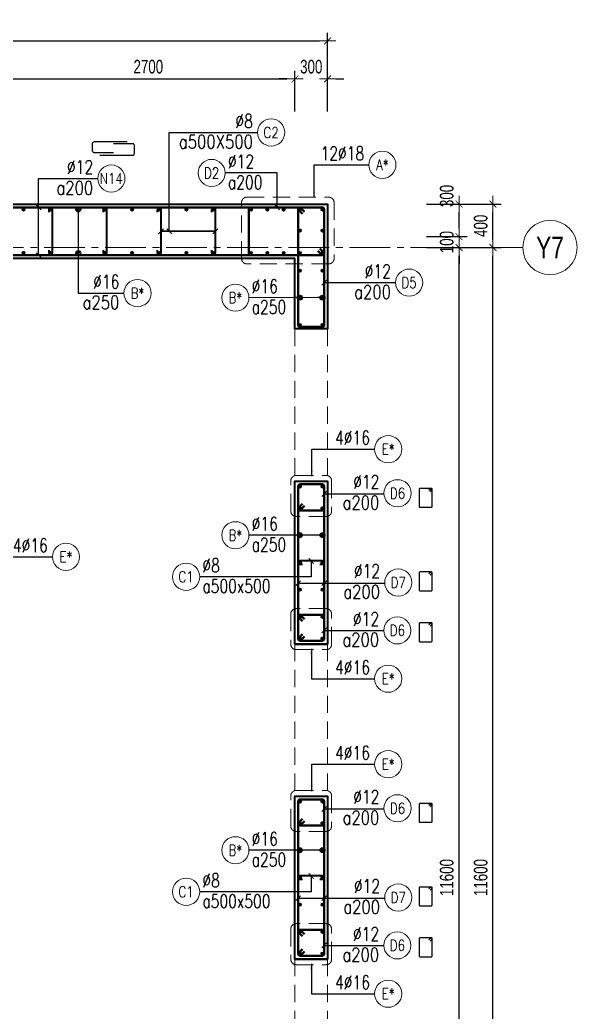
# Model space of a CAD drawing. Header units: millimetres. Extents: x 988833 to 1318015, y -9365 to 47591.
# Drawn here: x 1099050 to 1104180, y 37970 to 47106 of the extents above; entities that cross this region are included whole.
import ezdxf
from ezdxf.enums import TextEntityAlignment as Align

# ---------------------------------------------------------------- set-up
doc = ezdxf.new("R2010")
doc.units = ezdxf.units.MM
doc.header["$MEASUREMENT"] = 0
doc.linetypes.add('HIDDEN2', pattern=[4.7625, 3.175, -1.5875])
doc.linetypes.add('OF_Grid_1$0$CENTER2', pattern=[1.125, 0.75, -0.125, 0.125, -0.125])
doc.layers.get('0').update_dxf_attribs({"lineweight": 20})
doc.layers.get('Defpoints').update_dxf_attribs({"color": 151, "lineweight": 9})
for name, color, linetype, lineweight in [('KC-LEADER', 153, 'Continuous', 18), ('KC-THEP', 6, 'Continuous', 40), ('NDC_S_BEAM', 3, 'HIDDEN2', 20), ('NDC_S_DIM', 1, 'Continuous', 15), ('NDC_S_HIDDEN', 8, 'HIDDEN2', 13), ('NDC_S_LEADER', 1, 'Continuous', 15), ('NDC_S_REBAR', 4, 'Continuous', 35), ('NDC_S_STIRRUP', 4, 'Continuous', 40), ('NDC_S_VN TEXT', 7, 'Continuous', 20), ('NDC_S_WALL', 6, 'Continuous', 35), ('OF_Grid_1$0$NDC_S_AXIS', 5, 'OF_Grid_1$0$CENTER2', 13), ('OF_Grid_1$0$NDC_S_SYMBOL', 1, 'Continuous', 15), ('OF_Grid_1$0$NDC_S_TEXT SYMBOL', 7, 'Continuous', 20)]:
    doc.layers.add(name, color=color, linetype=linetype, lineweight=lineweight)
doc.layers.add('Leader', color=6, linetype='Continuous')
doc.layers.add('Ligature', color=1, linetype='Continuous')
doc.styles.add('NDC_ARIAL', font='arial.ttf', dxfattribs={"width": 0.85})
doc.styles.add('NDC_DIM', font='', dxfattribs={"width": 0.75})
doc.styles.add('NDC_EN TXT', font='romans.shx', dxfattribs={"width": 0.8})
doc.styles.add('OF_Grid_1$0$NDC_ANNO', font='', dxfattribs={"width": 0.8})
doc.styles.get('NDC_DIM').set_extended_font_data('Dotum')
doc.styles.get('OF_Grid_1$0$NDC_ANNO').set_extended_font_data('Dotum')
doc.dimstyles.new('NDC_1-50', dxfattribs={"dimscale": 50, "dimtxt": 2.5, "dimasz": 1, "dimexe": 1.5, "dimexo": 0, "dimgap": 0.8, "dimtad": 1, "dimdec": 0, "dimdsep": 46, "dimtxsty": 'NDC_ARIAL', "dimblk": 'DIMMARK', "dimcen": 49999.938995, "dimdle": 1.5, "dimclrd": 1, "dimclre": 1, "dimclrt": 3, "dimadec": 0, "dimazin": 0, "dimtfac": 1, "dimtdec": 0, "dimtix": 1, "dimtmove": 2, "dimatfit": 3, "dimfxl": 1, "dimarcsym": 0})
doc.dimstyles.new('NDC_dim_25', dxfattribs={"dimscale": 25, "dimtxt": 2.5, "dimasz": 1.5, "dimexe": 1.5, "dimexo": 2.5, "dimgap": 1, "dimtad": 1, "dimdec": 0, "dimzin": 0, "dimdsep": 46, "dimtxsty": 'NDC_DIM', "dimblk": 'DIMMARK', "dimcen": 0.09, "dimdle": 1.2, "dimclrd": 1, "dimclre": 1, "dimclrt": 3, "dimadec": 0, "dimazin": 0, "dimtfac": 1, "dimtdec": 0, "dimtix": 1, "dimtofl": 0, "dimtmove": 0, "dimatfit": 3, "dimfxl": 6, "dimfxlon": 1, "dimtolj": 1, "dimtzin": 0, "dimarcsym": 0})
doc.dimstyles.new('NDC_dim_30', dxfattribs={"dimscale": 30, "dimtxt": 2.5, "dimasz": 1.5, "dimexe": 1.5, "dimexo": 2.5, "dimgap": 1, "dimtad": 1, "dimdec": 0, "dimzin": 0, "dimdsep": 46, "dimtxsty": 'NDC_DIM', "dimblk": 'DIMMARK', "dimcen": 0.09, "dimdle": 1.2, "dimclrd": 1, "dimclre": 1, "dimclrt": 3, "dimadec": 0, "dimazin": 0, "dimtfac": 1, "dimtdec": 0, "dimtix": 1, "dimtofl": 0, "dimtmove": 0, "dimatfit": 3, "dimfxl": 6, "dimfxlon": 1, "dimtolj": 1, "dimtzin": 0, "dimarcsym": 0})
doc.dimstyles.new('NDC_dim_50', dxfattribs={"dimscale": 50, "dimtxt": 2.5, "dimasz": 1.5, "dimexe": 1.5, "dimexo": 2.5, "dimgap": 1, "dimtad": 1, "dimdec": 0, "dimzin": 0, "dimdsep": 46, "dimtxsty": 'NDC_DIM', "dimblk": 'DIMMARK', "dimcen": 0.09, "dimdle": 1.2, "dimclrd": 1, "dimclre": 1, "dimclrt": 3, "dimadec": 0, "dimazin": 0, "dimtfac": 1, "dimtdec": 0, "dimtix": 1, "dimtofl": 0, "dimtmove": 0, "dimatfit": 3, "dimfxl": 6, "dimfxlon": 1, "dimtolj": 1, "dimtzin": 0, "dimarcsym": 0})

# ---------------------------------------------------------------- blocks, each defined once
blk = doc.blocks.new('DIMMARK')
at = {"layer": 'NDC_S_DIM', "color": 1}
blk.add_line((-1.5, 0), (1, 0), dxfattribs=at)
at = {"layer": 'NDC_S_DIM', "color": 2, "const_width": 0.1}
blk.add_lwpolyline([(-0.42, -0.42), (0.42, 0.42)], dxfattribs=at)
blk = doc.blocks.new('*U9')
blk.add_circle((2.5, 0), 2.5)
at = {"layer": 'NDC_S_VN TEXT', "color": 3, "style": 'NDC_EN TXT', "width": 0.75}
blk.add_attdef('DK2', text='', height=2.5, dxfattribs=at).set_placement((-0.85, 0.85), align=Align.RIGHT)
at = {"layer": 'NDC_S_VN TEXT', "color": 7, "style": 'NDC_EN TXT', "width": 0.8}
blk.add_attdef('SH3', text='', height=2, dxfattribs=at).set_placement((2.5, 0), align=Align.MIDDLE)
blk = doc.blocks.new('THEP')
at = {"layer": 'KC-LEADER', "color": 6}
blk.add_circle((0, 0), 14, dxfattribs=at)
at = {"layer": 'KC-THEP'}
for p, q in [((-14, 0), (14, 0)), ((9.9, 9.9), (-9.9, -9.9)), ((-9.9, 9.9), (9.9, -9.9)), ((0, 14), (0, -14))]:
    blk.add_line(p, q, dxfattribs=at)
blk = doc.blocks.new('*U10')
blk.add_circle((2.5, 0), 2.5)
at = {"layer": 'NDC_S_VN TEXT', "color": 3, "style": 'NDC_EN TXT'}
for tag, width, p in [('DK2', 0.75, (-0.85, 0.85)), ('KC2', 0.8, (-0.85, -2.97))]:
    blk.add_attdef(tag, text='', height=2.5, dxfattribs=dict(at, width=width)).set_placement(p, align=Align.RIGHT)
at = {"layer": 'NDC_S_VN TEXT', "color": 7, "style": 'NDC_EN TXT', "width": 0.8}
blk.add_attdef('SH3', text='', height=2, dxfattribs=at).set_placement((2.5, 0), align=Align.MIDDLE)
blk = doc.blocks.new('*U481')
at = {"layer": 'KC-THEP', "xscale": -1, "rotation": 170.331435563619}
blk.add_blockref('THEP', (0, 200), dxfattribs=at)
at = {"layer": 'KC-THEP', "rotation": 9.668564436380946}
blk.add_blockref('THEP', (0, -200), dxfattribs=at)
blk = doc.blocks.new('*U480')
at = {"layer": 'NDC_S_HIDDEN', "color": 0, "linetype": 'ByBlock', "lineweight": -2, "transparency": 16777216}
for p in [(0, 0), (250, 0), (500, 0), (750, 0), (1000, 0), (1250, 0), (1500, 0), (1750, 0)]:
    blk.add_blockref('*U481', p, dxfattribs=at)
blk = doc.blocks.new('*U483')
at = {"layer": 'NDC_S_REBAR'}
blk.add_lwpolyline([(-15, 175), (-15, 200, -1), (15, 200), (15, -200, -1), (-15, -200), (-15, -175)], format="xyb", dxfattribs=at)
blk = doc.blocks.new('*U482')
at = {"layer": 'NDC_S_HIDDEN', "color": 0, "linetype": 'ByBlock', "lineweight": -2, "transparency": 16777216}
for p in [(0, 0), (500, 0), (1000, 0), (1500, 0)]:
    blk.add_blockref('*U483', p, dxfattribs=at)
blk = doc.blocks.new('*U11')
blk.add_circle((-2.5, 0), 2.5)
at = {"layer": 'NDC_S_VN TEXT', "color": 3, "style": 'NDC_EN TXT', "width": 0.75}
for tag, p in [('DK1', (0.5, 0.85)), ('KC1', (0.5, -2.97))]:
    blk.add_attdef(tag, p, '', height=2.5, dxfattribs=at)
at = {"layer": 'NDC_S_VN TEXT', "color": 7, "style": 'NDC_EN TXT', "width": 0.8}
blk.add_attdef('SH2', text='', height=2, dxfattribs=at).set_placement((-2.5, 0), align=Align.MIDDLE)
blk = doc.blocks.new('A$C72321851')
at = {"layer": 'Ligature'}
for points in [[(-60.9, -129.3), (-60.9, 170.9, -0.414214), (-43.3, 188.5), (25.8, 188.5, -0.414214), (43.4, 170.9), (43.4, -4.3)], [(-39.7, -4.3), (-39.7, -179.5, 0.414214), (-22.1, -197.1), (47, -197.1, 0.414214), (64.6, -179.5), (64.6, 120.7)]]:
    blk.add_lwpolyline(points, format="xyb", dxfattribs=at)
blk = doc.blocks.new('*D519')
at = {"layer": 'Defpoints', "color": 0, "ltscale": 200, "transparency": 16777216}
for p in [(1101882.9, 46911), (1095082.7, 44788), (1101882.9, 44158.3)]:
    blk.add_point(p, dxfattribs=at)
at = {"layer": 'NDC_S_DIM', "color": 1, "lineweight": -2, "ltscale": 200, "transparency": 16777216}
for p, q in [((1095082.7, 46611), (1095082.7, 46986)), ((1101882.9, 46611), (1101882.9, 46986)), ((1095157.7, 46911), (1101807.9, 46911))]:
    blk.add_line(p, q, dxfattribs=at)
at = {"layer": 'NDC_S_DIM', "color": 1, "lineweight": -2, "ltscale": 200, "transparency": 16777216, "xscale": 75, "yscale": 75, "zscale": 75, "rotation": 180}
blk.add_blockref('DIMMARK', (1095082.7, 46911), dxfattribs=at)
at = {"layer": 'NDC_S_DIM', "color": 1, "lineweight": -2, "ltscale": 200, "transparency": 16777216, "xscale": 75, "yscale": 75, "zscale": 75}
blk.add_blockref('DIMMARK', (1101882.9, 46911), dxfattribs=at)
at = {"layer": 'NDC_S_DIM', "color": 3, "ltscale": 200, "transparency": 16777216, "insert": (1098482.8, 47023.5), "char_height": 125, "attachment_point": 5, "style": 'NDC_DIM'}
blk.add_mtext('\\A1;6800', dxfattribs=at)
blk = doc.blocks.new('*D521')
at = {"layer": 'Defpoints', "color": 0, "transparency": 16777216}
for p in [(1101252.6, 45009.5), (1103092.7, 45009.5), (1101143.3, 33409.5)]:
    blk.add_point(p, dxfattribs=at)
at = {"layer": 'NDC_S_DIM', "color": 1, "lineweight": -2, "transparency": 16777216}
for p, q in [((1102792.7, 45009.5), (1103167.7, 45009.5)), ((1103092.7, 33484.5), (1103092.7, 44934.5)), ((1102792.7, 33409.5), (1103167.7, 33409.5))]:
    blk.add_line(p, q, dxfattribs=at)
at = {"layer": 'NDC_S_DIM', "color": 1, "lineweight": -2, "transparency": 16777216, "xscale": 75, "yscale": 75, "zscale": 75}
for p, rotation in [((1103092.7, 45009.5), 90), ((1103092.7, 33409.5), 270)]:
    blk.add_blockref('DIMMARK', p, dxfattribs=dict(at, rotation=rotation))
at = {"layer": 'NDC_S_DIM', "color": 3, "transparency": 16777216, "insert": (1102980.1, 39209.5), "char_height": 125, "attachment_point": 5, "rotation": 90, "style": 'NDC_DIM'}
blk.add_mtext('\\A1;11600', dxfattribs=at)
blk = doc.blocks.new('*D522')
at = {"layer": 'Defpoints', "color": 0, "ltscale": 200, "transparency": 16777216}
for p in [(1101581.9, 45109.5), (1103092.7, 45109.5), (1101252.6, 45009.5)]:
    blk.add_point(p, dxfattribs=at)
at = {"layer": 'NDC_S_DIM', "color": 1, "lineweight": -2, "ltscale": 200, "transparency": 16777216}
for p, q in [((1103092.7, 45184.5), (1103092.7, 45259.5)), ((1102792.7, 45109.5), (1103167.7, 45109.5)), ((1102792.7, 45009.5), (1103167.7, 45009.5)), ((1103092.7, 44934.5), (1103092.7, 44859.5))]:
    blk.add_line(p, q, dxfattribs=at)
at = {"layer": 'NDC_S_DIM', "color": 1, "lineweight": -2, "ltscale": 200, "transparency": 16777216, "xscale": 75, "yscale": 75, "zscale": 75}
for p, rotation in [((1103092.7, 45109.5), 270), ((1103092.7, 45009.5), 90)]:
    blk.add_blockref('DIMMARK', p, dxfattribs=dict(at, rotation=rotation))
at = {"layer": 'NDC_S_DIM', "color": 3, "ltscale": 200, "transparency": 16777216, "insert": (1102980.1, 45059.5), "char_height": 125, "attachment_point": 5, "rotation": 90, "style": 'NDC_DIM'}
blk.add_mtext('\\A1;100', dxfattribs=at)
blk = doc.blocks.new('*D523')
at = {"layer": 'Defpoints', "color": 0, "ltscale": 200, "transparency": 16777216}
for p in [(1101881.9, 45409.5), (1103092.7, 45409.5), (1101581.9, 45109.5)]:
    blk.add_point(p, dxfattribs=at)
at = {"layer": 'NDC_S_DIM', "color": 1, "lineweight": -2, "ltscale": 200, "transparency": 16777216}
for p, q in [((1102792.7, 45409.5), (1103167.7, 45409.5)), ((1103092.7, 45184.5), (1103092.7, 45334.5)), ((1102792.7, 45109.5), (1103167.7, 45109.5))]:
    blk.add_line(p, q, dxfattribs=at)
at = {"layer": 'NDC_S_DIM', "color": 1, "lineweight": -2, "ltscale": 200, "transparency": 16777216, "xscale": 75, "yscale": 75, "zscale": 75}
for p, rotation in [((1103092.7, 45409.5), 90), ((1103092.7, 45109.5), 270)]:
    blk.add_blockref('DIMMARK', p, dxfattribs=dict(at, rotation=rotation))
at = {"layer": 'NDC_S_DIM', "color": 3, "ltscale": 200, "transparency": 16777216, "insert": (1102980.1, 45484.5), "char_height": 125, "attachment_point": 5, "rotation": 90, "style": 'NDC_DIM'}
blk.add_mtext('\\A1;300', dxfattribs=at)
blk = doc.blocks.new('*D506')
at = {"layer": 'Defpoints', "color": 0, "ltscale": 200, "transparency": 16777216}
for p in [(1101768, 45009.5), (1103405.3, 45009.5), (1101767.9, 33409.7)]:
    blk.add_point(p, dxfattribs=at)
at = {"layer": 'NDC_S_DIM', "color": 1, "lineweight": -2, "ltscale": 200, "transparency": 16777216}
for p, q in [((1103105.3, 45009.5), (1103480.3, 45009.5)), ((1103405.3, 33484.7), (1103405.3, 44934.5)), ((1103105.3, 33409.7), (1103480.3, 33409.7))]:
    blk.add_line(p, q, dxfattribs=at)
at = {"layer": 'NDC_S_DIM', "color": 1, "lineweight": -2, "ltscale": 200, "transparency": 16777216, "xscale": 75, "yscale": 75, "zscale": 75}
for p, rotation in [((1103405.3, 45009.5), 90), ((1103405.3, 33409.7), 270)]:
    blk.add_blockref('DIMMARK', p, dxfattribs=dict(at, rotation=rotation))
at = {"layer": 'NDC_S_DIM', "color": 3, "ltscale": 200, "transparency": 16777216, "insert": (1103292.7, 39209.6), "char_height": 125, "attachment_point": 5, "rotation": 90, "style": 'NDC_DIM'}
blk.add_mtext('\\A1;11600', dxfattribs=at)
blk = doc.blocks.new('*D507')
at = {"layer": 'Defpoints', "color": 0, "ltscale": 200, "transparency": 16777216}
for p in [(1101881.9, 45409.5), (1103405.3, 45409.5), (1101768, 45009.5)]:
    blk.add_point(p, dxfattribs=at)
at = {"layer": 'NDC_S_DIM', "color": 1, "lineweight": -2, "ltscale": 200, "transparency": 16777216}
for p, q in [((1103105.3, 45409.5), (1103480.3, 45409.5)), ((1103405.3, 45084.5), (1103405.3, 45334.5)), ((1103105.3, 45009.5), (1103480.3, 45009.5))]:
    blk.add_line(p, q, dxfattribs=at)
at = {"layer": 'NDC_S_DIM', "color": 1, "lineweight": -2, "ltscale": 200, "transparency": 16777216, "xscale": 75, "yscale": 75, "zscale": 75}
for p, rotation in [((1103405.3, 45409.5), 90), ((1103405.3, 45009.5), 270)]:
    blk.add_blockref('DIMMARK', p, dxfattribs=dict(at, rotation=rotation))
at = {"layer": 'NDC_S_DIM', "color": 3, "ltscale": 200, "transparency": 16777216, "insert": (1103292.7, 45209.5), "char_height": 125, "attachment_point": 5, "rotation": 90, "style": 'NDC_DIM'}
blk.add_mtext('\\A1;400', dxfattribs=at)
blk = doc.blocks.new('*U57')
at = {"layer": 'OF_Grid_1$0$NDC_S_SYMBOL'}
blk.add_line((-5, 0), (-9, 0), dxfattribs=at)
blk.add_circle((0, 0), 5, dxfattribs=at)
at = {"layer": 'OF_Grid_1$0$NDC_S_TEXT SYMBOL', "color": 7, "style": 'OF_Grid_1$0$NDC_ANNO', "width": 0.8}
blk.add_attdef('GRID', text='', height=4, rotation=90, dxfattribs=at).set_placement((0, 0), align=Align.MIDDLE)
blk = doc.blocks.new('*D486')
at = {"layer": 'Defpoints', "color": 0, "ltscale": 200, "transparency": 16777216}
for p in [(1101582.7, 46561.2), (1098882.7, 44858.2), (1101582.7, 44723.5)]:
    blk.add_point(p, dxfattribs=at)
at = {"layer": 'NDC_S_DIM', "color": 1, "lineweight": -2, "ltscale": 200, "transparency": 16777216}
for p, q in [((1098882.7, 46261.2), (1098882.7, 46636.2)), ((1101582.7, 46261.2), (1101582.7, 46636.2)), ((1098957.7, 46561.2), (1101507.7, 46561.2))]:
    blk.add_line(p, q, dxfattribs=at)
at = {"layer": 'NDC_S_DIM', "color": 1, "lineweight": -2, "ltscale": 200, "transparency": 16777216, "xscale": 75, "yscale": 75, "zscale": 75, "rotation": 180}
blk.add_blockref('DIMMARK', (1098882.7, 46561.2), dxfattribs=at)
at = {"layer": 'NDC_S_DIM', "color": 1, "lineweight": -2, "ltscale": 200, "transparency": 16777216, "xscale": 75, "yscale": 75, "zscale": 75}
blk.add_blockref('DIMMARK', (1101582.7, 46561.2), dxfattribs=at)
at = {"layer": 'NDC_S_DIM', "color": 3, "ltscale": 200, "transparency": 16777216, "insert": (1100232.7, 46673.8), "char_height": 125, "attachment_point": 5, "style": 'NDC_DIM'}
blk.add_mtext('\\A1;2700', dxfattribs=at)
blk = doc.blocks.new('*D487')
at = {"layer": 'Defpoints', "color": 0, "ltscale": 200, "transparency": 16777216}
for p in [(1101882.7, 46561.2), (1101582.7, 44723.5), (1101882.7, 44723.5)]:
    blk.add_point(p, dxfattribs=at)
at = {"layer": 'NDC_S_DIM', "color": 1, "lineweight": -2, "ltscale": 200, "transparency": 16777216}
for p, q in [((1101582.7, 46261.2), (1101582.7, 46636.2)), ((1101882.7, 46261.2), (1101882.7, 46636.2)), ((1101507.7, 46561.2), (1101432.7, 46561.2)), ((1101957.7, 46561.2), (1102032.7, 46561.2))]:
    blk.add_line(p, q, dxfattribs=at)
at = {"layer": 'NDC_S_DIM', "color": 1, "lineweight": -2, "ltscale": 200, "transparency": 16777216, "xscale": 75, "yscale": 75, "zscale": 75}
blk.add_blockref('DIMMARK', (1101582.7, 46561.2), dxfattribs=at)
at = {"layer": 'NDC_S_DIM', "color": 1, "lineweight": -2, "ltscale": 200, "transparency": 16777216, "xscale": 75, "yscale": 75, "zscale": 75, "rotation": 180}
blk.add_blockref('DIMMARK', (1101882.7, 46561.2), dxfattribs=at)
at = {"layer": 'NDC_S_DIM', "color": 3, "ltscale": 200, "transparency": 16777216, "insert": (1101732.7, 46673.8), "char_height": 125, "attachment_point": 5, "style": 'NDC_DIM'}
blk.add_mtext('\\A1;300', dxfattribs=at)

msp = doc.modelspace()

# ---------------------------------------------------------------- linework, layer by layer
at = {"layer": 'Ligature'}
for points in [[(1102828, 42761.7), (1102843.9, 42777.6, 0.668179), (1102838.1, 42791.6), (1102733.5, 42791.6, 0.414214), (1102725.3, 42783.4), (1102725.3, 42626.3, 0.414214), (1102733.5, 42618.1), (1102838.1, 42618.1, 0.414214), (1102846.3, 42626.3), (1102846.3, 42783.4, 0.668179), (1102832.4, 42789.2), (1102816.4, 42773.2)], [(1102827.9, 41992.5), (1102843.9, 42008.5, 0.668179), (1102838.1, 42022.4), (1102733.5, 42022.4, 0.414214), (1102725.3, 42014.3), (1102725.3, 41857.2, 0.414214), (1102733.5, 41849), (1102838.1, 41849, 0.414214), (1102846.3, 41857.2), (1102846.3, 42014.3, 0.668179), (1102832.3, 42020), (1102816.4, 42004.1)], [(1102827.9, 41523.9), (1102843.9, 41539.9, 0.668179), (1102838.1, 41553.8), (1102733.5, 41553.8, 0.414214), (1102725.3, 41545.7), (1102725.3, 41388.6, 0.414214), (1102733.5, 41380.4), (1102838.1, 41380.4, 0.414214), (1102846.3, 41388.6), (1102846.3, 41545.7, 0.668179), (1102832.3, 41551.5), (1102816.4, 41535.5)], [(1102828, 39861.7), (1102843.9, 39877.6, 0.668179), (1102838.1, 39891.6), (1102733.5, 39891.6, 0.414214), (1102725.3, 39883.4), (1102725.3, 39726.3, 0.414214), (1102733.5, 39718.1), (1102838.1, 39718.1, 0.414214), (1102846.3, 39726.3), (1102846.3, 39883.4, 0.668179), (1102832.4, 39889.2), (1102816.4, 39873.2)], [(1102827.9, 39092.5), (1102843.9, 39108.5, 0.668179), (1102838.1, 39122.4), (1102733.5, 39122.4, 0.414214), (1102725.3, 39114.3), (1102725.3, 38957.2, 0.414214), (1102733.5, 38949), (1102838.1, 38949, 0.414214), (1102846.3, 38957.2), (1102846.3, 39114.3, 0.668179), (1102832.3, 39120), (1102816.4, 39104.1)], [(1102827.9, 38623.9), (1102843.9, 38639.9, 0.668179), (1102838.1, 38653.8), (1102733.5, 38653.8, 0.414214), (1102725.3, 38645.7), (1102725.3, 38488.6, 0.414214), (1102733.5, 38480.4), (1102838.1, 38480.4, 0.414214), (1102846.3, 38488.6), (1102846.3, 38645.7, 0.668179), (1102832.3, 38651.5), (1102816.4, 38635.5)]]:
    msp.add_lwpolyline(points, format="xyb", dxfattribs=at)
at = {"layer": 'NDC_S_BEAM', "ltscale": 50}
for p, q in [((1101582.7, 44259.5), (1101582.7, 42859.5)), ((1101882.7, 44259.5), (1101882.7, 42859.5)), ((1101581.9, 41359.5), (1101581.9, 39959.5)), ((1101881.9, 41359.5), (1101881.9, 39959.5)), ((1101581.9, 38459.5), (1101581.9, 37059.5)), ((1101881.9, 38459.5), (1101881.9, 37059.5))]:
    msp.add_line(p, q, dxfattribs=at)
at = {"layer": 'NDC_S_HIDDEN', "ltscale": 50}
for points in [[(1101140.6, 45472.9), (1101892.8, 45472.9, -0.414214), (1101942.8, 45422.9), (1101942.8, 44908.8, -0.414214), (1101892.8, 44858.8), (1101140.6, 44858.8, -0.414214), (1101090.6, 44908.8), (1101090.6, 45422.9, -0.414214)], [(1101594.3, 42911.5), (1101870.1, 42911.5, -0.414214), (1101920.1, 42861.5), (1101920.1, 42584, -0.414214), (1101870.1, 42534), (1101594.3, 42534, -0.414214), (1101544.3, 42584), (1101544.3, 42861.5, -0.414214)], [(1101594.3, 41307.4), (1101870.1, 41307.4, 0.414214), (1101920.1, 41357.4), (1101920.1, 41634.9, 0.414214), (1101870.1, 41684.9), (1101594.3, 41684.9, 0.414214), (1101544.3, 41634.9), (1101544.3, 41357.4, 0.414214)], [(1101594.3, 40011.5), (1101870.1, 40011.5, -0.414214), (1101920.1, 39961.5), (1101920.1, 39684, -0.414214), (1101870.1, 39634), (1101594.3, 39634, -0.414214), (1101544.3, 39684), (1101544.3, 39961.5, -0.414214)], [(1101594.3, 38407.4), (1101870.1, 38407.4, 0.414214), (1101920.1, 38457.4), (1101920.1, 38734.9, 0.414214), (1101870.1, 38784.9), (1101594.3, 38784.9, 0.414214), (1101544.3, 38734.9), (1101544.3, 38457.4, 0.414214)]]:
    msp.add_lwpolyline(points, format="xyb", close=True, dxfattribs=at)
at = {"layer": 'NDC_S_REBAR'}
for points in [[(1101810.4, 42094.5), (1101835.4, 42094.5, 1), (1101835.4, 42124.5), (1101628.4, 42124.5, 1), (1101628.4, 42094.5), (1101653.4, 42094.5)], [(1101810.4, 39194.5), (1101835.4, 39194.5, 1), (1101835.4, 39224.5), (1101628.4, 39224.5, 1), (1101628.4, 39194.5), (1101653.4, 39194.5)]]:
    msp.add_lwpolyline(points, format="xyb", dxfattribs=at)
at = {"layer": 'NDC_S_STIRRUP'}
for points in [[(1101791.9, 44979.5), (1101831.9, 44939.5, 0.414214), (1101851.9, 44959.5), (1101851.9, 45359.5, 0.414214), (1101831.9, 45379.5), (1097683.1, 45379.5, 0.414214), (1097663.1, 45359.5), (1097663.1, 44959.5, 0.414214), (1097683.1, 44939.5), (1101831.9, 44939.5, 0.414214), (1101851.9, 44959.5), (1101811.9, 44999.5)], [(1101791.9, 44979.5), (1101831.9, 44939.5, 0.414214), (1101851.9, 44959.5), (1101851.9, 45359.5, 0.414214), (1101831.9, 45379.5), (1101178.4, 45379.5, 0.414214), (1101158.4, 45359.5), (1101158.4, 44959.5, 0.414214), (1101178.4, 44939.5), (1101831.9, 44939.5, 0.414214), (1101851.9, 44959.5), (1101811.9, 44999.5)], [(1101651.9, 45319.5), (1101611.9, 45359.5, -0.414214), (1101631.9, 45379.5), (1101831.9, 45379.5, -0.414214), (1101851.9, 45359.5), (1101851.9, 44298.1, -0.414214), (1101831.9, 44278.1), (1101631.9, 44278.1, -0.414214), (1101611.9, 44298.1), (1101611.9, 45359.5, -0.414214), (1101631.9, 45379.5), (1101671.9, 45339.5)], [(1101651.9, 41449.5), (1101611.9, 41409.5, 0.414214), (1101631.9, 41389.5), (1101831.9, 41389.5, 0.414214), (1101851.9, 41409.5), (1101851.9, 42809.5, 0.414214), (1101831.9, 42829.5), (1101631.9, 42829.5, 0.414214), (1101611.9, 42809.5), (1101611.9, 41409.5, 0.414214), (1101631.9, 41389.5), (1101671.9, 41429.5)], [(1101651.9, 42650), (1101611.9, 42610, 0.414214), (1101631.9, 42590), (1101831.9, 42590, 0.414214), (1101851.9, 42610), (1101851.9, 42809.5, 0.414214), (1101831.9, 42829.5), (1101631.9, 42829.5, 0.414214), (1101611.9, 42809.5), (1101611.9, 42610, 0.414214), (1101631.9, 42590), (1101671.9, 42630)], [(1101651.9, 41568.9), (1101611.9, 41608.9, -0.414214), (1101631.9, 41628.9), (1101831.9, 41628.9, -0.414214), (1101851.9, 41608.9), (1101851.9, 41409.5, -0.414214), (1101831.9, 41389.5), (1101631.9, 41389.5, -0.414214), (1101611.9, 41409.5), (1101611.9, 41608.9, -0.414214), (1101631.9, 41628.9), (1101671.9, 41588.9)], [(1101651.9, 38549.5), (1101611.9, 38509.5, 0.414214), (1101631.9, 38489.5), (1101831.9, 38489.5, 0.414214), (1101851.9, 38509.5), (1101851.9, 39909.5, 0.414214), (1101831.9, 39929.5), (1101631.9, 39929.5, 0.414214), (1101611.9, 39909.5), (1101611.9, 38509.5, 0.414214), (1101631.9, 38489.5), (1101671.9, 38529.5)], [(1101651.9, 39750), (1101611.9, 39710, 0.414214), (1101631.9, 39690), (1101831.9, 39690, 0.414214), (1101851.9, 39710), (1101851.9, 39909.5, 0.414214), (1101831.9, 39929.5), (1101631.9, 39929.5, 0.414214), (1101611.9, 39909.5), (1101611.9, 39710, 0.414214), (1101631.9, 39690), (1101671.9, 39730)], [(1101651.9, 38668.9), (1101611.9, 38708.9, -0.414214), (1101631.9, 38728.9), (1101831.9, 38728.9, -0.414214), (1101851.9, 38708.9), (1101851.9, 38509.5, -0.414214), (1101831.9, 38489.5), (1101631.9, 38489.5, -0.414214), (1101611.9, 38509.5), (1101611.9, 38708.9, -0.414214), (1101631.9, 38728.9), (1101671.9, 38688.9)]]:
    msp.add_lwpolyline(points, format="xyb", dxfattribs=at)
at = {"layer": 'NDC_S_WALL'}
for p, q in [((1101581.9, 41359.5), (1101881.9, 41359.5)), ((1101581.9, 38459.5), (1101881.9, 38459.5))]:
    msp.add_line(p, q, dxfattribs=at)
for points in [[(1097633.9, 45409.5), (1101882.7, 45409.5), (1101882.7, 44259.5), (1101882.7, 44259.5), (1101582.7, 44259.5), (1101582.7, 44259.5), (1101582.7, 44909.5), (1098882.7, 44909.5)], [(1101582.7, 41359.5), (1101582.7, 42859.5), (1101582.7, 42859.5), (1101882.7, 42859.5), (1101882.7, 42859.5), (1101882.7, 41359.5), (1101882.7, 41359.5), (1101582.7, 41359.5)], [(1101882.7, 38459.5), (1101582.7, 38459.5), (1101582.7, 39959.5), (1101882.7, 39959.5), (1101882.7, 38459.5)]]:
    msp.add_lwpolyline(points, dxfattribs=at)
at = {"layer": 'OF_Grid_1$0$NDC_S_AXIS', "ltscale": 500}
msp.add_line((1087460.1, 45009.5), (1103610.8, 45009.5), dxfattribs=at)

# ---------------------------------------------------------------- block references
at = {"layer": 'KC-THEP'}
for p, rotation in [((1101178.4, 45359.5), 189.6685644363809), ((1101328.4, 45359.5), 189.6685644363809), ((1101478.4, 45359.5), 189.6685644363809), ((1101628.4, 45359.5), 189.6685644363809), ((1101835.4, 45165.6), 9.66856443638095), ((1101835.4, 44959.5), 9.66856443638095), ((1101835.4, 44796.7), 9.66856443638095), ((1101835.4, 44546.7), 9.66856443638095), ((1101835.4, 44296.7), 9.66856443638095), ((1101628.4, 42809.5), 189.6685644363809), ((1101835.4, 42609.5), 9.668564436380926), ((1101628.4, 42359.5), 189.6685644363809), ((1101628.4, 42109.5), 189.6685644363809), ((1101628.4, 41859.5), 189.6685644363809), ((1101628.4, 41609.5), 189.6685644363809), ((1101835.4, 41409.5), 9.668564436380946), ((1101628.4, 39909.5), 189.6685644363809), ((1101835.4, 39709.5), 9.668564436380926), ((1101628.4, 39459.5), 189.6685644363809), ((1101628.4, 39209.5), 189.6685644363809), ((1101628.4, 38959.5), 189.6685644363809), ((1101628.4, 38709.5), 189.6685644363809), ((1101835.4, 38509.5), 9.668564436380946)]:
    msp.add_blockref('THEP', p, dxfattribs=dict(at, rotation=rotation))
at = {"layer": 'KC-THEP', "xscale": -1}
for p, rotation in [((1101835.4, 45359.5), 170.331435563619), ((1101628.4, 45165.6), 350.3314355636191), ((1101178.4, 44959.5), 350.3314355636191), ((1101328.4, 44959.5), 350.3314355636191), ((1101478.4, 44959.5), 350.3314355636191), ((1101628.4, 44959.5), 350.3314355636191), ((1101628.4, 44796.7), 350.3314355636191), ((1101628.4, 44546.7), 350.3314355636191), ((1101628.4, 44296.7), 350.3314355636191), ((1101835.4, 42809.5), 170.331435563619), ((1101628.4, 42609.5), 350.3314355636191), ((1101835.4, 42359.5), 170.331435563619), ((1101835.4, 42109.5), 170.331435563619), ((1101835.4, 41859.5), 170.331435563619), ((1101835.4, 41609.5), 170.331435563619), ((1101628.4, 41409.5), 350.3314355636191), ((1101835.4, 39909.5), 170.331435563619), ((1101628.4, 39709.5), 350.3314355636191), ((1101835.4, 39459.5), 170.331435563619), ((1101835.4, 39209.5), 170.331435563619), ((1101835.4, 38959.5), 170.331435563619), ((1101835.4, 38709.5), 170.331435563619), ((1101628.4, 38509.5), 350.3314355636191)]:
    msp.add_blockref('THEP', p, dxfattribs=dict(at, rotation=rotation))
at = {"layer": 'Leader', "xscale": -1, "rotation": 270.0000000000001}
msp.add_blockref('A$C72321851', (1099917.2, 45920.8), dxfattribs=at)
at = {"layer": 'NDC_S_HIDDEN'}
for name, p in [('*U480', (1099083.8, 45159.5)), ('*U482', (1099333.8, 45159.5))]:
    msp.add_blockref(name, p, dxfattribs=at)
at = {"layer": 'NDC_S_VN TEXT', "xscale": 50, "yscale": 50, "zscale": 50}
for name, p, values in [('*U10', (1101237.9, 46068.8), {'SH3': 'C2', 'DK2': '%%c8', 'KC2': 'a500X500'}), ('*U11', (1100940.8, 45696.2), {'SH2': 'D2', 'DK1': '%%C12', 'KC1': 'a200'}), ('*U9', (1102262.4, 45770.7), {'SH3': 'A*', 'DK2': '12%%C18'}), ('*U10', (1099767.7, 45644.7), {'SH3': 'N14', 'DK2': '%%C12', 'KC2': 'a200'}), ('*U10', (1102508.7, 44686.3), {'SH3': 'D5', 'DK2': '%%C12', 'KC2': 'a200'}), ('*U10', (1100008.4, 44589.7), {'SH3': 'B*', 'DK2': '%%C16', 'KC2': 'a250'}), ('*U11', (1101159.5, 44547.9), {'SH2': 'B*', 'DK1': '%%C16', 'KC1': 'a250'}), ('*U9', (1102315.8, 43153), {'SH3': 'E*', 'DK2': '4%%c16'}), ('*U10', (1102402.1, 42747.3), {'SH3': 'D6', 'DK2': '%%c12', 'KC2': 'a200'}), ('*U11', (1101159.5, 42360.7), {'SH2': 'B*', 'DK1': '%%C16', 'KC1': 'a250'}), ('*U9', (1099349.9, 42162.1), {'SH3': 'E*', 'DK2': '4%%C16'}), ('*U11', (1100705.5, 41978.2), {'SH2': 'C1', 'DK1': '%%c8', 'KC1': 'a500x500'}), ('*U10', (1102408.6, 41925.6), {'SH3': 'D7', 'DK2': '%%c12', 'KC2': 'a200'}), ('*U10', (1102400.2, 41484.9), {'SH3': 'D6', 'DK2': '%%c12', 'KC2': 'a200'}), ('*U9', (1102315.8, 41039.9), {'SH3': 'E*', 'DK2': '4%%c16'}), ('*U9', (1102315.8, 40253), {'SH3': 'E*', 'DK2': '4%%c16'}), ('*U10', (1102402.1, 39847.3), {'SH3': 'D6', 'DK2': '%%c12', 'KC2': 'a200'}), ('*U11', (1101159.5, 39460.7), {'SH2': 'B*', 'DK1': '%%C16', 'KC1': 'a250'}), ('*U11', (1100705.5, 39078.2), {'SH2': 'C1', 'DK1': '%%c8', 'KC1': 'a500x500'}), ('*U10', (1102408.6, 39025.6), {'SH3': 'D7', 'DK2': '%%c12', 'KC2': 'a200'}), ('*U10', (1102400.2, 38584.9), {'SH3': 'D6', 'DK2': '%%c12', 'KC2': 'a200'}), ('*U9', (1102315.8, 38139.9), {'SH3': 'E*', 'DK2': '4%%c16'})]:
    msp.add_blockref(name, p, dxfattribs=at).add_auto_attribs(values)
at = {"layer": 'OF_Grid_1$0$NDC_S_AXIS'}
ref = msp.add_blockref('*U57', (1103930.3, 45009.7), dxfattribs=dict(at, xscale=50, yscale=50, zscale=50))
ref.add_attrib('GRID', 'Y7', dxfattribs={"layer": 'OF_Grid_1$0$NDC_S_TEXT SYMBOL', "color": 7, "height": 200, "style": 'OF_Grid_1$0$NDC_ANNO', "width": 0.8}).set_placement((1103930.3, 45009.7), align=Align.MIDDLE)

# ---------------------------------------------------------------- dimensions: what is measured, and where the dimension line sits
at = {"layer": 'NDC_S_DIM', "ltscale": 200}
for base, p1, p2, picture, middle in [((1101882.9, 46911), (1095082.7, 44788), (1101882.9, 44158.3), '*D519', (1098482.8, 47023.5)), ((1101582.7, 46561.2), (1098882.7, 44858.2), (1101582.7, 44723.5), '*D486', (1100232.7, 46673.8)), ((1101882.7, 46561.2), (1101582.7, 44723.5), (1101882.7, 44723.5), '*D487', (1101732.7, 46673.8))]:
    dim = msp.add_linear_dim(base=base, p1=p1, p2=p2, dimstyle='NDC_dim_50', override={"dimtmove": 1}, dxfattribs=at)
    dim.commit()
    dim.dimension.update_dxf_attribs({"geometry": picture, "text_midpoint": middle})
dim = msp.add_linear_dim(base=(1103092.7, 45409.5), p1=(1101581.9, 45109.5), p2=(1101881.9, 45409.5), angle=90, dimstyle='NDC_dim_50', override={"dimtmove": 1}, dxfattribs=at)
dim.commit()
dim.dimension.update_dxf_attribs({"geometry": '*D523', "text_midpoint": (1103092.7, 45484.5), "dimtype": 160})
for base, p1, p2, picture, middle in [((1103405.3, 45409.5), (1101768, 45009.5), (1101881.9, 45409.5), '*D507', (1103292.7, 45209.5)), ((1103092.7, 45109.5), (1101252.6, 45009.5), (1101581.9, 45109.5), '*D522', (1102980.1, 45059.5)), ((1103405.3, 45009.5), (1101767.9, 33409.7), (1101768, 45009.5), '*D506', (1103292.7, 39209.6))]:
    dim = msp.add_linear_dim(base=base, p1=p1, p2=p2, angle=90, dimstyle='NDC_dim_50', override={"dimtmove": 1}, dxfattribs=at)
    dim.commit()
    dim.dimension.update_dxf_attribs({"geometry": picture, "text_midpoint": middle})
at = {"layer": 'NDC_S_DIM'}
dim = msp.add_linear_dim(base=(1103092.7, 45009.5), p1=(1101143.3, 33409.5), p2=(1101252.6, 45009.5), angle=90, dimstyle='NDC_dim_50', override={"dimtmove": 1}, dxfattribs=at)
dim.commit()
dim.dimension.update_dxf_attribs({"geometry": '*D521', "text_midpoint": (1102980.1, 39209.5)})

# ---------------------------------------------------------------- leaders
at = {"layer": 'NDC_S_LEADER'}
for points, dimstyle, override in [([(1100425.9, 45159.5), (1100425, 46068.8), (1101237.9, 46068.8)], 'NDC_dim_30', {"dimtad": 0, "dimldrblk": 'Oblique'}), ([(1101758.6, 45472.9), (1101758.6, 45770.7), (1102262.4, 45770.7)], 'NDC_dim_30', {"dimtad": 0}), ([(1101419.2, 45379.5), (1101419.2, 45696.2), (1100940.8, 45696.2)], 'NDC_dim_30', {"dimtad": 0, "dimldrblk": 'Oblique'}), ([(1099222.9, 44939.5), (1099222.9, 45644.6), (1099767.7, 45644.6)], 'NDC_dim_30', {"dimtad": 0, "dimldrblk": 'Oblique'}), ([(1099222.9, 45379.5), (1099222.9, 45644.6), (1099767.7, 45644.6)], 'NDC_dim_30', {"dimtad": 0, "dimldrblk": 'Oblique'}), ([(1099587.8, 45359.5), (1099587.8, 44589.6), (1100008.4, 44589.6)], 'NDC_dim_30', {"dimgap": 1, "dimtad": 0, "dimldrblk": 'Origin'}), ([(1100348.8, 45159.5), (1100848.8, 45159.5)], 'NDC_dim_30', {"dimtad": 0, "dimldrblk": 'Oblique'}), ([(1100848.8, 45159.5), (1100348.8, 45159.5)], 'NDC_dim_30', {"dimtad": 0, "dimldrblk": 'Oblique'}), ([(1099587.8, 44959.5), (1099587.8, 44589.6), (1100008.4, 44589.6)], 'NDC_dim_30', {"dimgap": 1, "dimtad": 0, "dimldrblk": 'Origin'}), ([(1101851.9, 44686.3), (1102508.7, 44686.3)], 'NDC_dim_30', {"dimtad": 0, "dimldrblk": 'Oblique'}), ([(1101835.7, 44548.4), (1101159.5, 44547.9)], 'NDC_dim_30', {"dimtad": 0, "dimldrblk": 'Origin'}), ([(1101628.2, 44548.1), (1101159.5, 44547.9)], 'NDC_dim_30', {"dimtad": 0, "dimldrblk": 'Origin'}), ([(1101736.5, 42904.1), (1101736.5, 43153), (1102318, 43153)], 'NDC_1-50', {"dimgap": 0.8, "dimtad": 0}), ([(1101851.9, 42741), (1102402.3, 42741)], 'NDC_dim_30', {"dimtad": 0, "dimldrblk": 'Oblique'}), ([(1101835.7, 42361.2), (1101159.5, 42360.7)], 'NDC_dim_30', {"dimtad": 0, "dimldrblk": 'Origin'}), ([(1101628.2, 42360.9), (1101159.5, 42360.7)], 'NDC_dim_30', {"dimtad": 0, "dimldrblk": 'Origin'}), ([(1098915.3, 42162.1), (1099349.9, 42162.1)], 'NDC_dim_25', {"dimgap": 1, "dimtad": 0}), ([(1101731.9, 42124.5), (1101731.9, 41978.5), (1100705.5, 41978.2)], 'NDC_dim_30', {"dimtad": 0, "dimldrblk": 'Oblique'}), ([(1101611.9, 41919.3), (1102408.8, 41919.3)], 'NDC_dim_30', {"dimtad": 0, "dimldrblk": 'Oblique'}), ([(1101851.9, 41919.3), (1102408.8, 41919.3)], 'NDC_dim_30', {"dimtad": 0, "dimldrblk": 'Oblique'}), ([(1101851.9, 41484.9), (1102402.2, 41484.9)], 'NDC_dim_30', {"dimtad": 0, "dimldrblk": 'Oblique'}), ([(1101734, 41316), (1101734, 41039.9), (1102315.6, 41039.9)], 'NDC_1-50', {"dimgap": 0.8, "dimtad": 0}), ([(1101736.5, 40004.1), (1101736.5, 40253), (1102318, 40253)], 'NDC_1-50', {"dimgap": 0.8, "dimtad": 0}), ([(1101851.9, 39841), (1102402.3, 39841)], 'NDC_dim_30', {"dimtad": 0, "dimldrblk": 'Oblique'}), ([(1101835.7, 39461.2), (1101159.5, 39460.7)], 'NDC_dim_30', {"dimtad": 0, "dimldrblk": 'Origin'}), ([(1101628.2, 39460.9), (1101159.5, 39460.7)], 'NDC_dim_30', {"dimtad": 0, "dimldrblk": 'Origin'}), ([(1101731.9, 39224.5), (1101731.9, 39078.5), (1100705.5, 39078.2)], 'NDC_dim_30', {"dimtad": 0, "dimldrblk": 'Oblique'}), ([(1101611.9, 39019.3), (1102408.8, 39019.3)], 'NDC_dim_30', {"dimtad": 0, "dimldrblk": 'Oblique'}), ([(1101851.9, 39019.3), (1102408.8, 39019.3)], 'NDC_dim_30', {"dimtad": 0, "dimldrblk": 'Oblique'}), ([(1101851.9, 38584.9), (1102402.2, 38584.9)], 'NDC_dim_30', {"dimtad": 0, "dimldrblk": 'Oblique'}), ([(1101734, 38416), (1101734, 38139.9), (1102315.6, 38139.9)], 'NDC_1-50', {"dimgap": 0.8, "dimtad": 0})]:
    msp.add_leader(points, dimstyle=dimstyle, override=override, dxfattribs=at)

doc.saveas('drawing.dxf')
